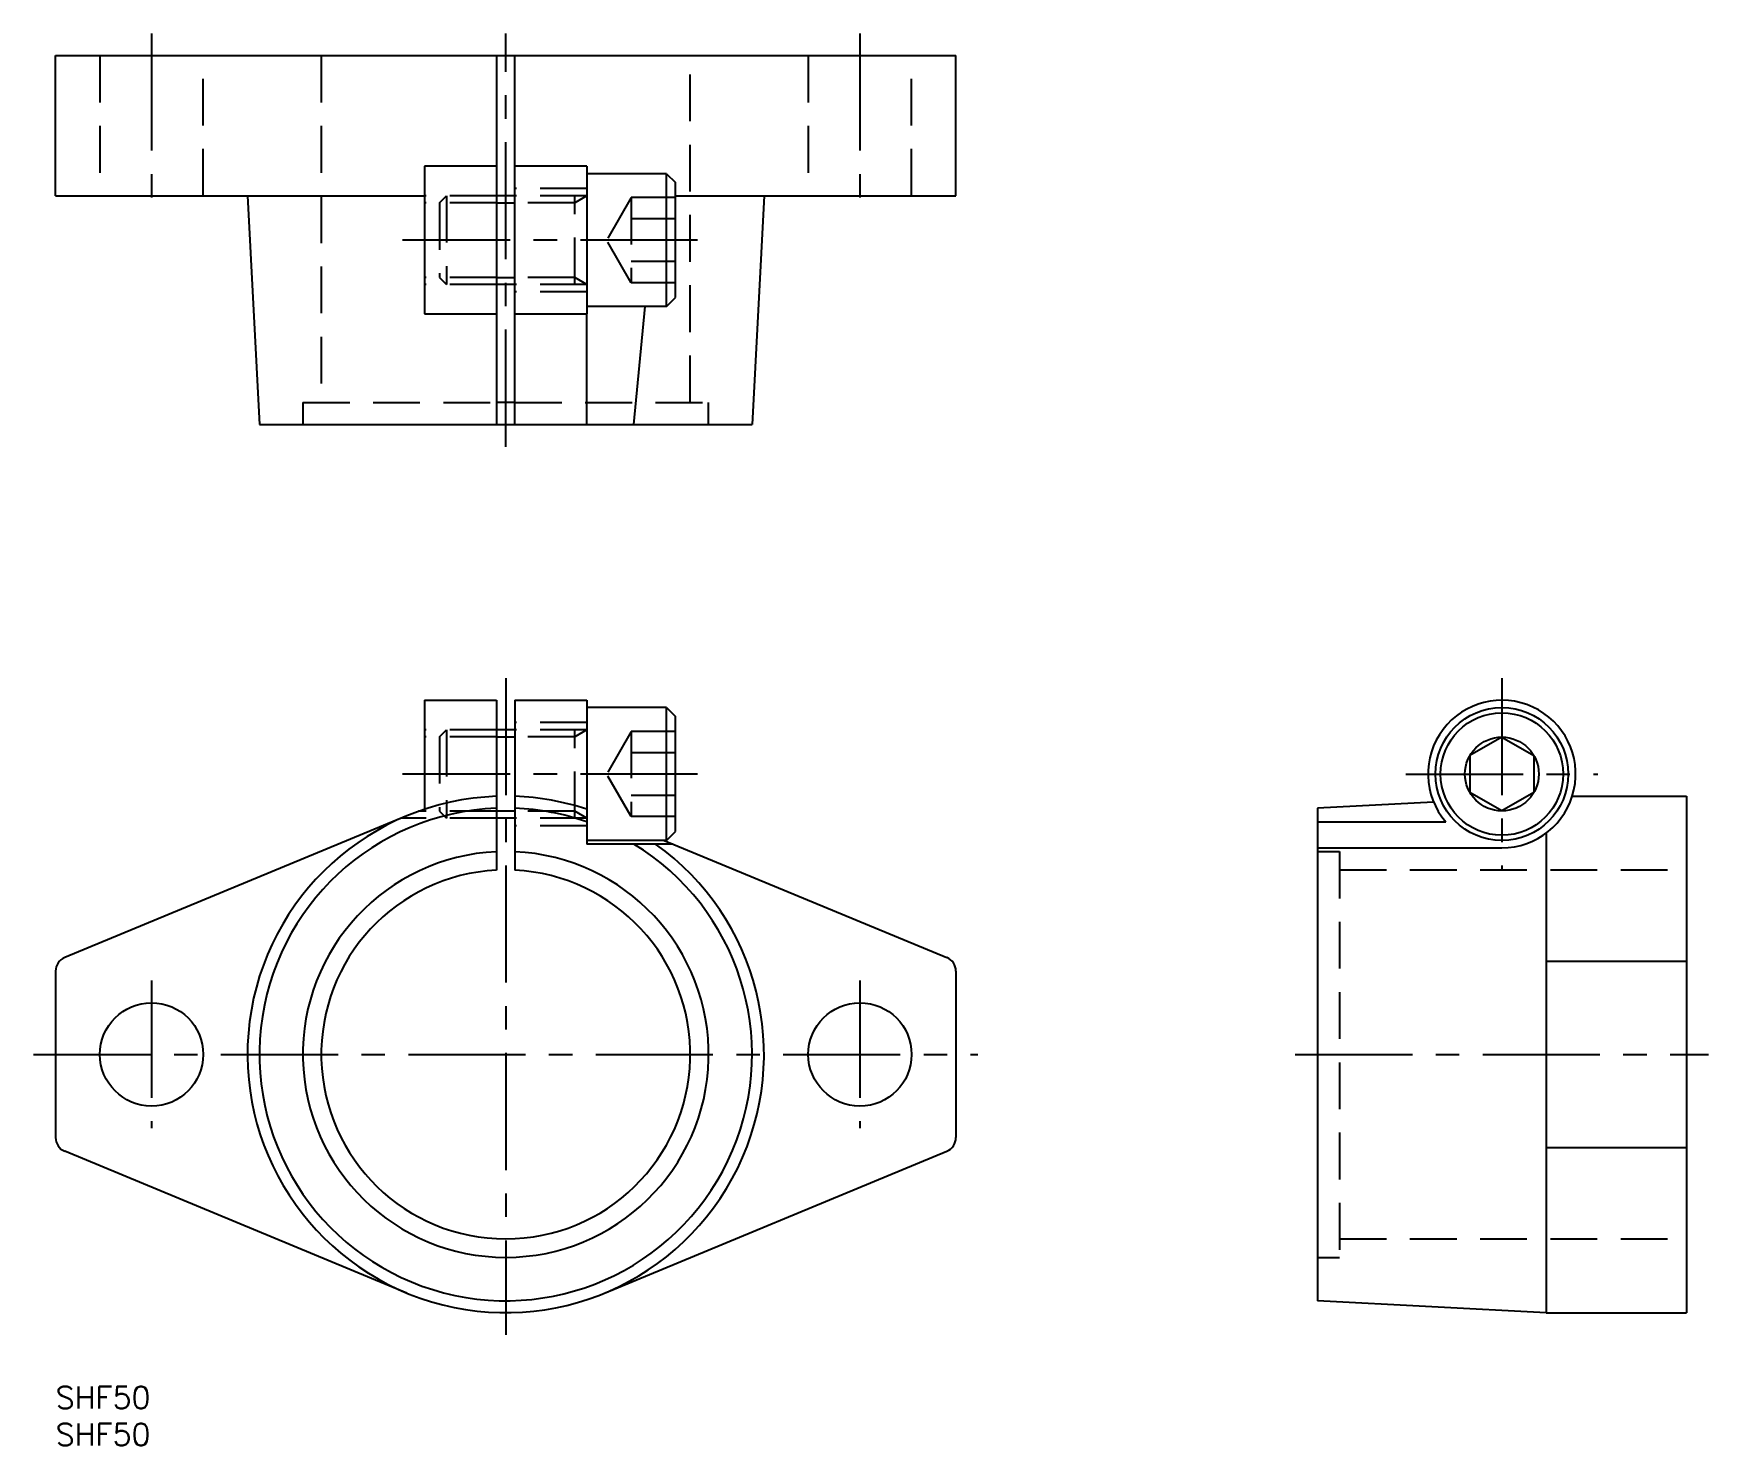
# Model space of a CAD drawing. Extents: x -3 to 224, y -8 to 183.
import ezdxf

# ---------------------------------------------------------------- set-up
doc = ezdxf.new("R2010")
doc.units = 0
doc.header["$LTSCALE"] = 0.5
doc.linetypes.add('CENTER', pattern=[50.8, 31.75, -6.35, 6.35, -6.35])
doc.linetypes.add('DASHED', pattern=[19.05, 12.7, -6.35])
for name, color, linetype in [('MSM_CENTER', 1, 'CENTER'), ('MSM_CONTINUOUS', 7, 'CONTINUOUS'), ('MSM_DASHED', 4, 'DASHED'), ('MSM_NARROW', 5, 'CONTINUOUS'), ('MSM_PART_NUMBER', 7, 'CONTINUOUS')]:
    doc.layers.add(name, color=color, linetype=linetype)
doc.styles.get("Standard").update_dxf_attribs({"font": 'txt.shx', "height": 3, "bigfont": 'bigfont.shx'})

# ---------------------------------------------------------------- blocks, each defined once
blk = doc.blocks.new('*U14')
at = {"layer": 'MSM_PART_NUMBER'}
blk.add_text('SHF50', height=3, dxfattribs=at).set_placement((0, -3))
blk = doc.blocks.new('*U15')
at = {"layer": 'MSM_PART_NUMBER'}
blk.add_text('SHF50', height=3, dxfattribs=at).set_placement((0, -8))

msp = doc.modelspace()

# ---------------------------------------------------------------- linework, layer by layer
at = {"layer": 'MSM_CENTER'}
for p, q in [((13, 183.36), (13, 158.36)), ((61, 127.36), (61, 183.36)), ((109, 183.36), (109, 158.36)), ((87, 155.36), (47, 155.36)), ((61, 96), (61, 7)), ((196, 96), (196, 70)), ((87, 83), (47, 83)), ((183, 83), (209, 83)), ((13, 55), (13, 35)), ((109, 55), (109, 35)), ((-3, 45), (125, 45)), ((168, 45), (224, 45))]:
    msp.add_line(p, q, dxfattribs=at)
at = {"layer": 'MSM_CONTINUOUS'}
for p, q in [((0, 161.36), (0, 180.36)), ((0, 180.36), (122, 180.36)), ((59.75, 180.36), (59.75, 145.36)), ((62.25, 145.36), (62.25, 180.36)), ((122, 161.36), (122, 180.36)), ((59.75, 165.36), (50, 165.36)), ((50, 165.36), (50, 145.36)), ((72, 165.36), (62.25, 165.36)), ((72, 165.36), (72, 145.36)), ((82.8, 164.36), (72, 164.36)), ((82.8, 146.36), (82.8, 164.36)), ((82.8, 164.36), (84, 163.16)), ((0, 161.36), (50, 161.36)), ((26, 161.36), (27.62, 130.36)), ((62.25, 161.36), (59.75, 161.36)), ((84, 147.56), (84, 163.16)), ((84, 161.36), (122, 161.36)), ((96, 161.36), (94.38, 130.36)), ((62.25, 149.36), (59.75, 149.36)), ((82.8, 146.36), (84, 147.56)), ((50, 145.36), (59.75, 145.36)), ((59.75, 145.34), (59.75, 130.36)), ((62.25, 145.36), (72, 145.36)), ((62.25, 130.36), (62.25, 145.34)), ((82.8, 146.36), (72, 146.36)), ((72, 130.36), (72, 145.36)), ((78.37, 130.36), (79.89, 146.36)), ((62.25, 133.36), (59.75, 133.36)), ((27.62, 130.36), (94.38, 130.36)), ((50, 93), (50, 78.23)), ((50, 93), (59.75, 93)), ((59.75, 93), (59.75, 69.97)), ((62.25, 93), (62.25, 69.97)), ((62.25, 93), (72, 93)), ((72, 93), (72, 73.5)), ((82.8, 92), (72, 92)), ((82.8, 74), (82.8, 92)), ((82.8, 92), (84, 90.8)), ((84, 75.2), (84, 90.8)), ((62.25, 89), (59.75, 89)), ((196, 88), (191.67, 85.5)), ((196, 88), (200.33, 85.5)), ((191.67, 85.5), (191.67, 80.5)), ((200.33, 85.5), (200.33, 80.5)), ((196, 78), (191.67, 80.5)), ((200.33, 80.5), (196, 78)), ((205.54, 80), (221, 80)), ((221, 80), (221, 10)), ((47.61, 77.34), (1.23, 58.13)), ((186.75, 79.2), (171, 78.38)), ((171, 78.38), (171, 11.62)), ((62.25, 77), (59.75, 77)), ((82.8, 74), (84, 75.2)), ((171, 76.51), (188.39, 76.51)), ((202, 75), (202, 10)), ((82.8, 74), (72, 74)), ((83.65, 73.5), (72, 73.5)), ((82.45, 74), (120.77, 58.13)), ((171, 73), (196, 73)), ((202, 57.62), (221, 57.62)), ((0, 56.28), (0, 33.72)), ((122, 56.28), (122, 33.72)), ((47.61, 12.66), (1.23, 31.87)), ((74.39, 12.66), (120.77, 31.87)), ((202, 32.38), (221, 32.38)), ((202, 10), (171, 11.62)), ((202, 10), (221, 10))]:
    msp.add_line(p, q, dxfattribs=at)
for centre, radius in [((196, 83), 9), ((196, 83), 8.3), ((196, 83), 5), ((13, 45), 7), ((109, 45), 7)]:
    msp.add_circle(centre, radius, dxfattribs=at)
for centre, radius, start, end in [((196, 83), 10, 270, 220.4621), ((61, 45), 35, 92.0467, 54.5168), ((61, 45), 35, 71.6798, 87.953), ((61, 45), 33.38, 92.1464, 58.641), ((61, 45), 33.38, 70.7564, 87.8536), ((61, 45), 27.5, 92.6053, 87.3947), ((61, 45), 25, 92.866, 87.134), ((2, 56.28), 2, 112.5, 180), ((120, 56.28), 2, 0, 67.5), ((2, 33.72), 2, 180, 247.5), ((120, 33.72), 2, 292.5, 0)]:
    msp.add_arc(centre, radius, start, end, dxfattribs=at)
at = {"layer": 'MSM_DASHED'}
for p, q in [((6, 180.36), (6, 161.36)), ((20, 161.36), (20, 180.36)), ((36, 180.36), (36, 133.36)), ((86, 133.36), (86, 180.36)), ((102, 180.36), (102, 161.36)), ((116, 161.36), (116, 180.36)), ((59.75, 161.36), (50, 161.36)), ((52, 160.41), (52.95, 161.36)), ((52, 160.41), (52.95, 161.36)), ((52.95, 161.36), (52.95, 149.36)), ((52.95, 161.36), (52.95, 149.36)), ((72, 162.36), (62.25, 162.36)), ((72, 161.36), (62.25, 161.36)), ((72, 161.36), (70.36, 160.41)), ((70.36, 149.36), (70.36, 161.36)), ((59.75, 160.41), (50, 160.41)), ((52, 160.41), (52, 150.3)), ((70.36, 160.41), (62.25, 160.41)), ((78, 161.13), (74.67, 155.36)), ((78, 161.13), (78, 149.58)), ((84, 161.13), (78, 161.13)), ((84, 158.24), (78, 158.24)), ((78, 149.58), (74.67, 155.36)), ((84, 152.47), (78, 152.47)), ((59.75, 150.3), (50, 150.3)), ((52, 150.3), (52.95, 149.36)), ((70.36, 150.3), (62.25, 150.3)), ((72, 149.36), (70.36, 150.3)), ((59.75, 149.36), (50, 149.36)), ((72, 149.36), (62.25, 149.36)), ((72, 148.36), (62.25, 148.36)), ((84, 149.58), (78, 149.58)), ((33.5, 133.36), (33.5, 130.36)), ((33.5, 133.36), (59.75, 133.36)), ((62.25, 133.36), (88.5, 133.36)), ((88.5, 130.36), (88.5, 133.36)), ((59.75, 89), (50, 89)), ((52, 88.05), (52.95, 89)), ((52, 88.05), (52.95, 89)), ((52.95, 89), (52.95, 77)), ((52.95, 89), (52.95, 77)), ((72, 90), (62.25, 90)), ((72, 89), (62.25, 89)), ((72, 89), (70.36, 88.05)), ((70.36, 77), (70.36, 89)), ((78, 88.77), (74.67, 83)), ((84, 88.77), (78, 88.77)), ((78, 88.77), (78, 77.23)), ((59.75, 88.05), (50, 88.05)), ((52, 88.05), (52, 77.95)), ((70.36, 88.05), (62.25, 88.05)), ((84, 85.89), (78, 85.89)), ((78, 77.23), (74.67, 83)), ((84, 80.11), (78, 80.11)), ((59.75, 77.95), (49.19, 77.95)), ((52, 77.95), (52.95, 77)), ((70.36, 77.95), (62.25, 77.95)), ((72, 77), (70.36, 77.95)), ((84, 77.23), (78, 77.23)), ((59.75, 77), (46.82, 77)), ((72, 77), (62.25, 77)), ((72, 76), (62.25, 76)), ((171, 72.5), (174, 72.5)), ((174, 72.5), (174, 17.5)), ((174, 70), (221, 70)), ((174, 20), (221, 20)), ((171, 17.5), (174, 17.5))]:
    msp.add_line(p, q, dxfattribs=at)
at = {"layer": 'MSM_NARROW'}
for p, q in [((59.75, 160.41), (62.25, 160.41)), ((59.75, 150.3), (62.25, 150.3)), ((59.75, 88.05), (62.25, 88.05)), ((62.25, 77.95), (59.75, 77.95))]:
    msp.add_line(p, q, dxfattribs=at)

# ---------------------------------------------------------------- block references
at = {"layer": 'MSM_CONTINUOUS'}
for name in ['*U14', '*U15']:
    msp.add_blockref(name, (0, 0), dxfattribs=at)

doc.saveas('drawing.dxf')
